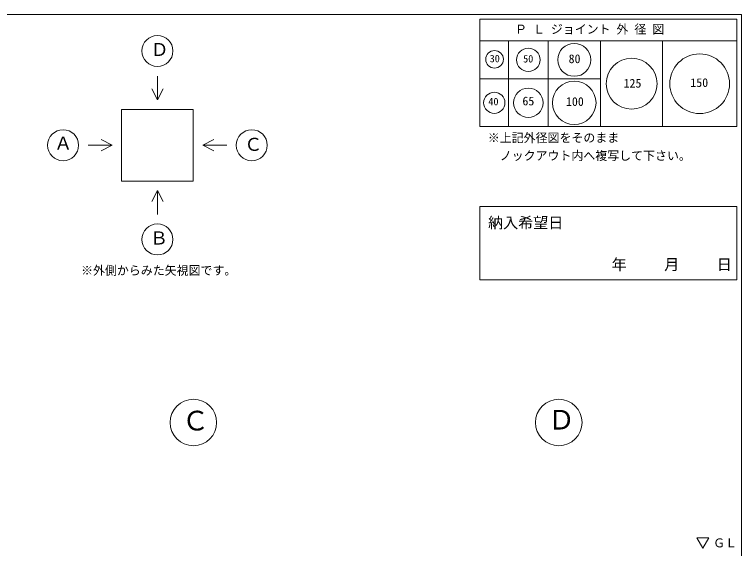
# Model space of a CAD drawing. Units: millimetres, scale not verified. Extents: x -4890 to 4890, y -2290 to 2289.
# Drawn here: x 1846 to 4890, y 52 to 2289 of the extents above; entities that cross this region are included whole.
import ezdxf
from ezdxf.enums import TextEntityAlignment as Align

# ---------------------------------------------------------------- set-up
doc = ezdxf.new("R2010")
doc.units = ezdxf.units.MM
doc.header["$LTSCALE"] = 10
for name, color, linetype, lineweight in [('0-0_0', 1, 'Continuous', 18), ('0-2_waku', 7, 'Continuous', 18), ('0-3_gaikei', 7, 'Continuous', 18), ('0-7_hole', 7, 'Continuous', 18), ('0-D_文字１', 7, 'Continuous', 18)]:
    doc.layers.add(name, color=color, linetype=linetype, lineweight=lineweight)
doc.styles.add('ＭＳ ゴシック', font='')
doc.styles.get('ＭＳ ゴシック').set_extended_font_data('MS Gothic')

msp = doc.modelspace()

# ---------------------------------------------------------------- linework, layer by layer
at = {"layer": '0-0_0', "color": 7}
msp.add_circle((3856.21, 2101.71), 37, dxfattribs=at)
at = {"layer": '0-2_waku'}
for p, q in [((-1229.82, 2289.47), (4890.18, 2289.47)), ((4890.18, 2289.47), (4890.18, -1985.53)), ((4890.18, 2289.47), (4890.18, -1985.53)), ((3795.18, 2269.47), (3795.18, 1819.47)), ((3795.18, 2269.47), (4870.18, 2269.47)), ((3795.18, 2269.47), (4870.18, 2269.47)), ((3795.18, 2269.47), (4870.18, 2269.47)), ((3795.18, 2269.47), (3795.18, 1819.47)), ((3795.18, 2269.47), (4870.18, 2269.47)), ((3795.18, 2269.47), (4870.18, 2269.47)), ((3795.18, 2269.47), (4870.18, 2269.47)), ((4870.18, 2269.47), (4870.18, 1819.47)), ((4870.18, 2269.47), (4870.18, 1819.47)), ((3795.18, 2179.47), (4870.18, 2179.47)), ((3915.18, 2179.47), (3915.18, 1819.47)), ((4080.18, 2179.47), (4080.18, 1819.47)), ((4300.18, 2179.47), (4300.18, 1819.47)), ((4560.18, 2179.47), (4560.18, 1819.47)), ((3795.18, 2019.47), (4300.18, 2019.47)), ((3795.18, 1819.47), (4870.18, 1819.47)), ((3795.18, 1819.47), (4870.18, 1819.47)), ((3795.18, 1484.18), (3795.18, 1177.47)), ((3795.18, 1484.18), (4870.18, 1484.18)), ((4870.18, 1484.18), (4870.18, 1177.47)), ((3795.18, 1177.47), (4870.18, 1177.47))]:
    msp.add_line(p, q, dxfattribs=at)
at = {"layer": '0-3_gaikei'}
for p, q in [((2444.79, 2031.69), (2444.79, 1931.69)), ((2444.79, 1931.69), (2420.67, 1978.07)), ((2444.79, 1931.69), (2468.92, 1978.07)), ((2294.79, 1891.69), (2594.79, 1891.69)), ((2294.79, 1891.69), (2294.79, 1591.69)), ((2594.79, 1891.69), (2594.79, 1591.69)), ((2254.79, 1741.69), (2208.42, 1765.82)), ((2634.79, 1741.69), (2681.17, 1765.82)), ((2154.79, 1741.69), (2254.79, 1741.69)), ((2254.79, 1741.69), (2208.42, 1717.56)), ((2294.79, 1591.69), (2594.79, 1591.69)), ((2444.79, 1551.69), (2420.67, 1505.31)), ((2444.79, 1551.69), (2468.92, 1505.31)), ((2444.79, 1451.69), (2444.79, 1551.69))]:
    msp.add_line(p, q, dxfattribs=at)
msp.add_lwpolyline([(2734.79, 1741.69), (2634.79, 1741.69), (2681.17, 1717.56)], dxfattribs=at)
for centre, radius in [((2444.79, 2136.69), 65), ((2049.79, 1741.69), 65), ((2839.79, 1741.69), 65), ((2444.79, 1346.69), 65), ((2595.18, 579.47), 97.5), ((4125.18, 579.47), 97.5)]:
    msp.add_circle(centre, radius, dxfattribs=at)
at = {"layer": '0-7_hole'}
for centre, radius in [((4190.18, 2099.47), 69), ((3997.68, 2099.47), 49), ((4430.18, 1999.47), 106.5), ((4715.18, 1999.47), 125), ((4190.18, 1919.47), 91), ((3997.68, 1919.47), 61.5), ((3855.18, 1919.47), 44.5)]:
    msp.add_circle(centre, radius, dxfattribs=at)
at = {"layer": '0-D_文字１'}
for p, q in [((4728.93, 52.67), (4703.72, 95.61)), ((4703.72, 95.61), (4754.13, 95.61)), ((4728.93, 52.67), (4754.13, 95.61))]:
    msp.add_line(p, q, dxfattribs=at)

# ---------------------------------------------------------------- texts
at = {"layer": '0-0_0', "color": 7, "style": 'ＭＳ ゴシック'}
msp.add_text('30', height=31.16, dxfattribs=at).set_placement((3835.94, 2080.09), align=Align.BOTTOM_LEFT)
at = {"layer": '0-7_hole', "style": 'ＭＳ ゴシック'}
for s, height, p in [('50', 31.16, (3976.09, 2079.12)), ('80', 36.66, (4166.37, 2074.78)), ('125', 36.66, (4396.46, 1972.05)), ('150', 36.66, (4676, 1974.7)), ('40', 31.16, (3830.46, 1899.87)), ('65', 36.66, (3972.91, 1897.74)), ('100', 36.66, (4155.24, 1895.29))]:
    msp.add_text(s, height=height, dxfattribs=at).set_placement(p, align=Align.BOTTOM_LEFT)
at = {"layer": '0-D_文字１', "style": 'ＭＳ ゴシック'}
for s, height, p in [('Ｐ Ｌ ジョイント 外 径 図', 36.66, (3942.11, 2198.29)), ('Ｄ', 54.99, (2416.33, 2098.86)), ('※上記外径図をそのまま', 36.66, (3828.14, 1743.27)), ('Ａ', 54.99, (2012.64, 1706.34)), ('Ｃ', 54.99, (2808.59, 1701.38)), ('\u3000ノックアウト内へ複写して下さい。', 36.66, (3828.14, 1668.27)), ('納入希望日', 46.19, (3829.23, 1379.9)), ('Ｂ', 54.99, (2413.59, 1308.86)), ('\u3000\u3000\u3000年     月     日', 46.19, (4157.7, 1204.92)), ('※外側からみた矢視図です。', 36.66, (2125, 1187.32)), ('Ｃ', 82.48, (2547.59, 521.48)), ('Ｄ', 82.48, (4080.39, 525.2)), ('ＧＬ', 36.66, (4771.73, 45.18))]:
    msp.add_text(s, height=height, dxfattribs=at).set_placement(p, align=Align.BOTTOM_LEFT)

doc.saveas('drawing.dxf')
